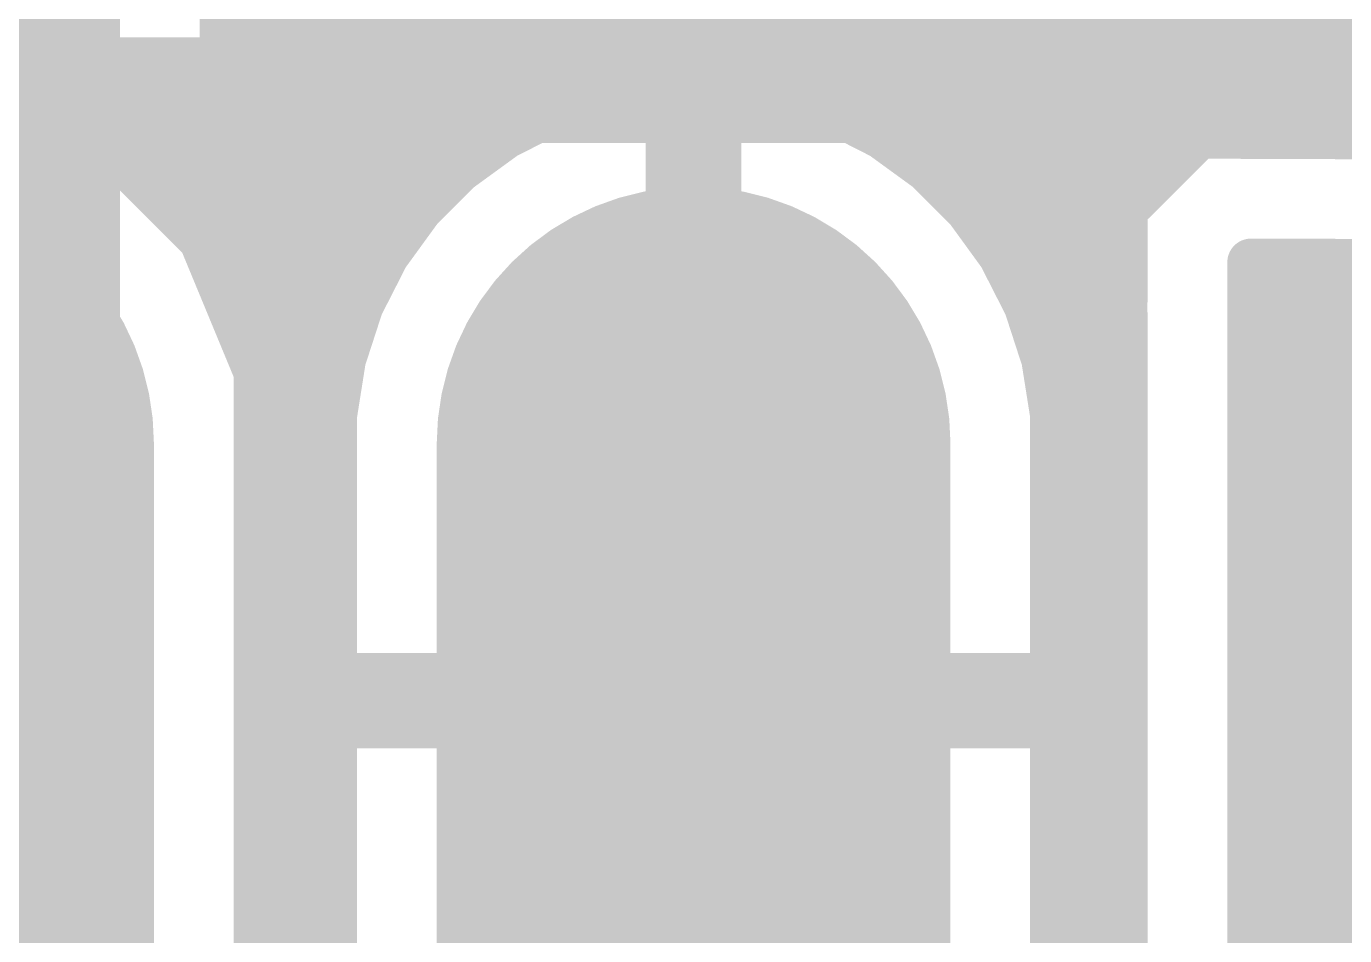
# Model space of a CAD drawing. Extents: x -0.2 to 60.5, y -0.2 to 25.7.
# Drawn here: x 22.256 to 26.46, y 11.316 to 14.215 of the extents above; entities that cross this region are included whole.
import ezdxf

# ---------------------------------------------------------------- set-up
doc = ezdxf.new("R2010")
doc.units = 0
for name, color, linetype in [('1', 22, 'CONTINUOUS'), ('16', 175, 'CONTINUOUS'), ('17', 82, 'CONTINUOUS'), ('22', 253, 'CONTINUOUS')]:
    doc.layers.add(name, color=color, linetype=linetype)

# ---------------------------------------------------------------- blocks, each defined once
blk = doc.blocks.new('LONGP100')
at = {"const_width": 1}
blk.add_lwpolyline([(-0.5, 0), (0.5, 0)], dxfattribs=at)
at = {"const_width": 0.5}
for points in [[(-0.5, 0.25, 1), (-0.5, -0.25)], [(0.5, -0.25, 1), (0.5, 0.25)]]:
    blk.add_lwpolyline(points, format="xyb", dxfattribs=at)

msp = doc.modelspace()

# ---------------------------------------------------------------- linework, layer by layer
at = {"layer": '1', "const_width": 0.1524}
for points in [[(24.7283, 14.1036), (24.9664, 14.3417)], [(24.7979, 14.1732), (33.2486, 14.1732)], [(21.0683, 14.1036), (24.7283, 14.1036)], [(22.4951, 13.8585), (22.0726, 14.0335)], [(22.1033, 14.0208), (24.2134, 14.0208)], [(24.2935, 14.0335), (24.1149, 14.0052)], [(24.3078, 14.0335), (24.2935, 14.0335)], [(24.3078, 12.1412), (24.3078, 14.0335)], [(24.3078, 14.0208), (24.4602, 14.0208)], [(24.4745, 14.0335), (24.4602, 14.0335)], [(24.4602, 14.0335), (24.4602, 12.1412)], [(24.6531, 14.0052), (24.4745, 14.0335)], [(24.5546, 14.0208), (33.2486, 14.0208)], [(24.1149, 14.0052), (23.9428, 13.9493)], [(24.8252, 13.9493), (24.6531, 14.0052)], [(23.9428, 13.9493), (23.7816, 13.8672)], [(24.9864, 13.8672), (24.8252, 13.9493)], [(22.4712, 13.8684), (23.784, 13.8684)], [(22.8184, 13.5352), (22.4951, 13.8585)], [(23.7816, 13.8672), (23.6352, 13.7608)], [(24.3078, 13.8684), (24.4602, 13.8684)], [(24.984, 13.8684), (25.9945, 13.8684)], [(25.1328, 13.7608), (24.9864, 13.8672)], [(25.9937, 13.8684), (25.8754, 13.7501)], [(25.9945, 13.8684), (25.9937, 13.8684)], [(25.9951, 13.869), (25.9945, 13.8684)], [(26.1632, 13.8684), (25.9951, 13.869)], [(26.1623, 13.8684), (33.2486, 13.8684)], [(26.3303, 13.8684), (26.1632, 13.8684)], [(26.3309, 13.8678), (26.3303, 13.8684)], [(33.2486, 13.8439), (26.3309, 13.8678)], [(23.6352, 13.7608), (23.5073, 13.6329)], [(25.2607, 13.6329), (25.1328, 13.7608)], [(22.6376, 13.716), (23.5904, 13.716)], [(24.3078, 13.716), (24.4602, 13.716)], [(25.1776, 13.716), (25.841, 13.716)], [(25.8754, 13.7501), (25.7562, 13.6317)], [(23.5073, 13.6329), (23.401, 13.4865)], [(25.367, 13.4865), (25.2607, 13.6329)], [(25.7562, 13.6309), (25.7556, 13.6303)], [(25.7556, 13.6303), (25.7556, 13.463)], [(25.7562, 13.6317), (25.7562, 13.6309)], [(22.79, 13.5636), (23.457, 13.5636)], [(24.3078, 13.5636), (24.4602, 13.5636)], [(25.311, 13.5636), (25.7556, 13.5636)], [(22.9933, 13.1128), (22.8184, 13.5352)], [(23.401, 13.4865), (23.3189, 13.3253)], [(25.4491, 13.3253), (25.367, 13.4865)], [(25.7556, 13.463), (25.755, 13.2951)], [(26.162, 9.8783), (26.162, 13.462)], [(26.162, 13.462), (33.2486, 13.4375)], [(22.8697, 13.4112), (23.3626, 13.4112)], [(24.3078, 13.4112), (24.4602, 13.4112)], [(25.4054, 13.4112), (25.7554, 13.4112)], [(26.162, 13.4112), (33.2486, 13.4112)], [(23.3189, 13.3253), (23.263, 13.1533)], [(25.505, 13.1533), (25.4491, 13.3253)], [(25.755, 13.2951), (25.7556, 13.2945)], [(25.7556, 13.2945), (25.7556, 10.2858)], [(22.9329, 13.2588), (23.2972, 13.2588)], [(24.3078, 13.2588), (24.4602, 13.2588)], [(25.4708, 13.2588), (25.7556, 13.2588)], [(26.162, 13.2588), (33.2486, 13.2588)], [(23.263, 13.1533), (23.2347, 12.9746)], [(25.5333, 12.9746), (25.505, 13.1533)], [(22.9933, 11.0172), (22.9933, 13.1128)], [(22.9933, 13.1064), (23.2555, 13.1064)], [(24.3078, 13.1064), (24.4602, 13.1064)], [(25.5125, 13.1064), (25.7556, 13.1064)], [(26.162, 13.1064), (33.2486, 13.1064)], [(23.2347, 12.9746), (23.2347, 12.1412)], [(25.5333, 12.1412), (25.5333, 12.9746)], [(22.9933, 12.954), (23.2347, 12.954)], [(24.3078, 12.954), (24.4602, 12.954)], [(25.5333, 12.954), (25.7556, 12.954)], [(26.162, 12.954), (33.2486, 12.954)], [(22.9933, 12.8016), (23.2347, 12.8016)], [(24.3078, 12.8016), (24.4602, 12.8016)], [(25.5333, 12.8016), (25.7556, 12.8016)], [(26.162, 12.8016), (33.2486, 12.8016)], [(22.9933, 12.6492), (23.2347, 12.6492)], [(24.3078, 12.6492), (24.4602, 12.6492)], [(25.5333, 12.6492), (25.7556, 12.6492)], [(26.162, 12.6492), (33.2486, 12.6492)], [(22.9933, 12.4968), (23.2347, 12.4968)], [(24.3078, 12.4968), (24.4602, 12.4968)], [(25.5333, 12.4968), (25.7556, 12.4968)], [(26.162, 12.4968), (33.2486, 12.4968)], [(22.9933, 12.3444), (23.2347, 12.3444)], [(24.3078, 12.3444), (24.4602, 12.3444)], [(25.5333, 12.3444), (25.7556, 12.3444)], [(26.162, 12.3444), (33.2486, 12.3444)], [(22.9933, 12.192), (23.2347, 12.192)], [(24.3078, 12.192), (24.4602, 12.192)], [(25.5333, 12.192), (25.7556, 12.192)], [(26.162, 12.192), (33.2486, 12.192)], [(23.2347, 12.1412), (24.3078, 12.1412)], [(24.4602, 12.1412), (24.3078, 12.1412)], [(24.3078, 12.1412), (24.3078, 11.9888)], [(24.4602, 11.9888), (24.4602, 12.1412)], [(24.4602, 12.1412), (25.5333, 12.1412)], [(22.9933, 12.0396), (24.3078, 12.0396)], [(24.4602, 12.0396), (25.7556, 12.0396)], [(26.162, 12.0396), (33.2486, 12.0396)], [(24.3078, 11.9888), (23.2347, 11.9888)], [(23.2347, 11.9888), (23.2347, 11.1554)], [(25.5333, 11.9888), (24.4602, 11.9888)], [(25.5333, 11.1554), (25.5333, 11.9888)], [(22.9933, 11.8872), (23.2347, 11.8872)], [(25.5333, 11.8872), (25.7556, 11.8872)], [(26.162, 11.8872), (33.2486, 11.8872)], [(22.9933, 11.7348), (23.2347, 11.7348)], [(25.5333, 11.7348), (25.7556, 11.7348)], [(26.162, 11.7348), (33.2486, 11.7348)], [(22.9933, 11.5824), (23.2347, 11.5824)], [(25.5333, 11.5824), (25.7556, 11.5824)], [(26.162, 11.5824), (33.2486, 11.5824)], [(22.9933, 11.43), (23.2347, 11.43)], [(25.5333, 11.43), (25.7556, 11.43)], [(26.162, 11.43), (33.2486, 11.43)], [(22.9933, 11.2776), (23.2347, 11.2776)], [(25.5333, 11.2776), (25.7556, 11.2776)], [(26.162, 11.2776), (33.2486, 11.2776)]]:
    msp.add_lwpolyline(points, dxfattribs=at)
at = {"layer": '1', "const_width": 0.0762}
for points in [[(24.7979, 14.2113, 1), (24.7979, 14.1351)], [(24.7014, 14.1305, 1), (24.7553, 14.0767)], [(24.7283, 14.0655, 1), (24.7283, 14.1417)], [(24.2134, 13.9827, 1), (24.2134, 14.0589)], [(24.2935, 14.0716, 1), (24.2935, 13.9954)], [(24.3459, 14.0335, 1), (24.2697, 14.0335)], [(24.3078, 14.0589, 1), (24.3078, 13.9827)], [(24.2995, 13.9959, 1), (24.2876, 14.0711)], [(24.3078, 13.9954, 1), (24.3078, 14.0716)], [(24.4602, 14.0716, 1), (24.4602, 13.9954)], [(24.4983, 14.0335, 1), (24.4221, 14.0335)], [(24.4804, 14.0711, 1), (24.4685, 13.9959)], [(24.4602, 13.9827, 1), (24.4602, 14.0589)], [(24.4745, 13.9954, 1), (24.4744, 14.0716)], [(24.5546, 14.0589, 1), (24.5546, 13.9827)], [(24.1089, 14.0428, 1), (24.1208, 13.9676)], [(24.1266, 13.969, 1), (24.1031, 14.0414)], [(24.6649, 14.0414, 1), (24.6414, 13.969)], [(24.6472, 13.9676, 1), (24.6591, 14.0428)], [(23.931, 13.9855, 1), (23.9546, 13.9131)], [(23.9601, 13.9153, 1), (23.9255, 13.9832)], [(24.8425, 13.9832, 1), (24.8079, 13.9153)], [(24.8134, 13.9131, 1), (24.837, 13.9855)], [(22.4712, 13.9065, 1), (22.4712, 13.8303)], [(22.522, 13.8855, 1), (22.4681, 13.8316)], [(22.4805, 13.8233, 1), (22.5096, 13.8937)], [(23.7643, 13.9011, 1), (23.7989, 13.8332)], [(23.804, 13.8363, 1), (23.7592, 13.898)], [(23.784, 13.8303, 1), (23.784, 13.9065)], [(24.3078, 13.9065, 1), (24.3078, 13.8303)], [(24.4602, 13.8303, 1), (24.4602, 13.9065)], [(24.984, 13.9065, 1), (24.984, 13.8303)], [(25.0088, 13.898, 1), (24.964, 13.8363)], [(24.9691, 13.8332, 1), (25.0037, 13.9011)], [(25.9937, 13.9065, 1), (25.9937, 13.8303)], [(25.9676, 13.8954, 1), (26.0214, 13.8414)], [(25.9952, 13.9071, 1), (25.9949, 13.8309)], [(26.0206, 13.8415, 1), (25.9667, 13.8953)], [(26.0219, 13.842, 1), (25.9682, 13.896)], [(25.9945, 13.8303, 1), (25.9945, 13.9065)], [(25.9945, 13.8303, 1), (25.9945, 13.9065)], [(26.1623, 13.9065, 1), (26.1623, 13.8303)], [(26.1632, 13.9065, 1), (26.1632, 13.8303)], [(26.163, 13.8303, 1), (26.1633, 13.9065)], [(26.3573, 13.8953, 1), (26.3033, 13.8415)], [(26.331, 13.9059, 1), (26.3308, 13.8297)], [(26.3039, 13.8409, 1), (26.3579, 13.8947)], [(26.3303, 13.8303, 1), (26.3303, 13.9065)], [(23.6622, 13.7339, 1), (23.6083, 13.7878)], [(25.1597, 13.7878, 1), (25.1058, 13.7339)], [(22.6376, 13.7541, 1), (22.6376, 13.6779)], [(23.5904, 13.6779, 1), (23.5904, 13.7541)], [(23.6129, 13.7916, 1), (23.6576, 13.73)], [(24.3078, 13.7541, 1), (24.3078, 13.6779)], [(24.4602, 13.6779, 1), (24.4602, 13.7541)], [(25.1104, 13.73, 1), (25.1551, 13.7916)], [(25.1776, 13.7541, 1), (25.1776, 13.6779)], [(25.8485, 13.7771, 1), (25.9024, 13.7232)], [(25.841, 13.6779, 1), (25.841, 13.7541)], [(25.9023, 13.7231, 1), (25.8486, 13.7772)], [(23.5381, 13.6105, 1), (23.4765, 13.6553)], [(25.2915, 13.6553, 1), (25.2298, 13.6105)], [(25.7937, 13.6303, 1), (25.7175, 13.6303)], [(25.7943, 13.6316, 1), (25.7181, 13.6319)], [(25.7831, 13.604, 1), (25.7292, 13.6579)], [(23.4804, 13.6598, 1), (23.5343, 13.606)], [(25.2337, 13.606, 1), (25.2876, 13.6598)], [(25.7287, 13.6573, 1), (25.7825, 13.6034)], [(25.7293, 13.6588, 1), (25.783, 13.6047)], [(25.7181, 13.6311, 1), (25.7943, 13.6308)], [(22.79, 13.6017, 1), (22.79, 13.5255)], [(23.457, 13.5255, 1), (23.457, 13.6017)], [(24.3078, 13.6017, 1), (24.3078, 13.5255)], [(24.4602, 13.5255, 1), (24.4602, 13.6017)], [(25.311, 13.6017, 1), (25.311, 13.5255)], [(25.7556, 13.5255, 1), (25.7556, 13.6017)], [(22.8536, 13.5498, 1), (22.7832, 13.5206)], [(22.7914, 13.5083, 1), (22.8453, 13.5621)], [(23.3702, 13.5089, 1), (23.4318, 13.4641)], [(23.4349, 13.4692, 1), (23.367, 13.5038)], [(25.401, 13.5038, 1), (25.3331, 13.4692)], [(25.3362, 13.4641, 1), (25.3978, 13.5089)], [(25.7937, 13.4628, 1), (25.7175, 13.4631)], [(26.2001, 13.462, 1), (26.1239, 13.462)], [(26.1621, 13.5001, 1), (26.1619, 13.4239)], [(25.7175, 13.463, 1), (25.7937, 13.463)], [(22.8697, 13.4493, 1), (22.8697, 13.3731)], [(23.3626, 13.3731, 1), (23.3626, 13.4493)], [(24.3078, 13.4493, 1), (24.3078, 13.3731)], [(24.4602, 13.3731, 1), (24.4602, 13.4493)], [(25.4054, 13.4493, 1), (25.4054, 13.3731)], [(25.7554, 13.3731, 1), (25.7554, 13.4493)], [(26.162, 13.4493, 1), (26.162, 13.3731)], [(23.2849, 13.3426, 1), (23.3528, 13.308)], [(23.3551, 13.3136, 1), (23.2826, 13.3371)], [(25.4854, 13.3371, 1), (25.4129, 13.3136)], [(25.4152, 13.308, 1), (25.4831, 13.3426)], [(25.782, 13.3219, 1), (25.728, 13.2682)], [(25.7937, 13.2945, 1), (25.7175, 13.2945)], [(22.9329, 13.2969, 1), (22.9329, 13.2207)], [(23.2972, 13.2207, 1), (23.2972, 13.2969)], [(24.3078, 13.2969, 1), (24.3078, 13.2207)], [(24.4602, 13.2207, 1), (24.4602, 13.2969)], [(25.4708, 13.2969, 1), (25.4708, 13.2207)], [(25.7169, 13.2952, 1), (25.7931, 13.2949)], [(25.7286, 13.2676, 1), (25.7826, 13.3214)], [(25.7556, 13.2207, 1), (25.7556, 13.2969)], [(26.162, 13.2969, 1), (26.162, 13.2207)], [(23.2267, 13.1651, 1), (23.2992, 13.1415)], [(23.3006, 13.1473, 1), (23.2253, 13.1593)], [(25.5427, 13.1593, 1), (25.4674, 13.1473)], [(25.4688, 13.1415, 1), (25.5413, 13.1651)], [(23.0314, 13.1128, 1), (22.9552, 13.1128)], [(22.9933, 13.1445, 1), (22.9933, 13.0683)], [(22.9581, 13.0982, 1), (23.0285, 13.1273)], [(23.2555, 13.0683, 1), (23.2555, 13.1445)], [(24.3078, 13.1445, 1), (24.3078, 13.0683)], [(24.4602, 13.0683, 1), (24.4602, 13.1445)], [(25.5125, 13.1445, 1), (25.5125, 13.0683)], [(25.7556, 13.0683, 1), (25.7556, 13.1445)], [(26.162, 13.1445, 1), (26.162, 13.0683)], [(23.2728, 12.9746, 1), (23.1966, 12.9746)], [(25.5714, 12.9746, 1), (25.4952, 12.9746)], [(22.9933, 12.9921, 1), (22.9933, 12.9159)], [(23.197, 12.9806, 1), (23.2723, 12.9686)], [(23.2347, 12.9159, 1), (23.2347, 12.9921)], [(24.3078, 12.9921, 1), (24.3078, 12.9159)], [(24.4602, 12.9159, 1), (24.4602, 12.9921)], [(25.5333, 12.9921, 1), (25.5333, 12.9159)], [(25.4957, 12.9686, 1), (25.571, 12.9806)], [(25.7556, 12.9159, 1), (25.7556, 12.9921)], [(26.162, 12.9921, 1), (26.162, 12.9159)], [(22.9933, 12.8397, 1), (22.9933, 12.7635)], [(23.2347, 12.7635, 1), (23.2347, 12.8397)], [(24.3078, 12.8397, 1), (24.3078, 12.7635)], [(24.4602, 12.7635, 1), (24.4602, 12.8397)], [(25.5333, 12.8397, 1), (25.5333, 12.7635)], [(25.7556, 12.7635, 1), (25.7556, 12.8397)], [(26.162, 12.8397, 1), (26.162, 12.7635)], [(22.9933, 12.6873, 1), (22.9933, 12.6111)], [(23.2347, 12.6111, 1), (23.2347, 12.6873)], [(24.3078, 12.6873, 1), (24.3078, 12.6111)], [(24.4602, 12.6111, 1), (24.4602, 12.6873)], [(25.5333, 12.6873, 1), (25.5333, 12.6111)], [(25.7556, 12.6111, 1), (25.7556, 12.6873)], [(26.162, 12.6873, 1), (26.162, 12.6111)], [(22.9933, 12.5349, 1), (22.9933, 12.4587)], [(23.2347, 12.4587, 1), (23.2347, 12.5349)], [(24.3078, 12.5349, 1), (24.3078, 12.4587)], [(24.4602, 12.4587, 1), (24.4602, 12.5349)], [(25.5333, 12.5349, 1), (25.5333, 12.4587)], [(25.7556, 12.4587, 1), (25.7556, 12.5349)], [(26.162, 12.5349, 1), (26.162, 12.4587)], [(22.9933, 12.3825, 1), (22.9933, 12.3063)], [(23.2347, 12.3063, 1), (23.2347, 12.3825)], [(24.3078, 12.3825, 1), (24.3078, 12.3063)], [(24.4602, 12.3063, 1), (24.4602, 12.3825)], [(25.5333, 12.3825, 1), (25.5333, 12.3063)], [(25.7556, 12.3063, 1), (25.7556, 12.3825)], [(26.162, 12.3825, 1), (26.162, 12.3063)], [(22.9933, 12.2301, 1), (22.9933, 12.1539)], [(23.2347, 12.1539, 1), (23.2347, 12.2301)], [(24.3078, 12.2301, 1), (24.3078, 12.1539)], [(24.4602, 12.1539, 1), (24.4602, 12.2301)], [(25.5333, 12.2301, 1), (25.5333, 12.1539)], [(25.7556, 12.1539, 1), (25.7556, 12.2301)], [(26.162, 12.2301, 1), (26.162, 12.1539)], [(23.2347, 12.1793, 1), (23.2347, 12.1031)], [(24.3078, 12.1793, 1), (24.3078, 12.1031)], [(24.3459, 12.1412, 1), (24.2697, 12.1412)], [(24.3078, 12.1031, 1), (24.3078, 12.1793)], [(24.4983, 12.1412, 1), (24.4221, 12.1412)], [(24.4602, 12.1793, 1), (24.4602, 12.1031)], [(24.4602, 12.1031, 1), (24.4602, 12.1793)], [(25.5333, 12.1031, 1), (25.5333, 12.1793)], [(23.1966, 12.1412, 1), (23.2728, 12.1412)], [(24.2697, 12.1412, 1), (24.3459, 12.1412)], [(24.4221, 12.1412, 1), (24.4983, 12.1412)], [(25.4952, 12.1412, 1), (25.5714, 12.1412)], [(22.9933, 12.0777, 1), (22.9933, 12.0015)], [(24.3078, 12.0015, 1), (24.3078, 12.0777)], [(24.4602, 12.0777, 1), (24.4602, 12.0015)], [(25.7556, 12.0015, 1), (25.7556, 12.0777)], [(26.162, 12.0777, 1), (26.162, 12.0015)], [(23.2347, 12.0269, 1), (23.2347, 11.9507)], [(23.2728, 11.9888, 1), (23.1966, 11.9888)], [(24.3078, 11.9507, 1), (24.3078, 12.0269)], [(24.4602, 12.0269, 1), (24.4602, 11.9507)], [(25.5714, 11.9888, 1), (25.4952, 11.9888)], [(25.5333, 11.9507, 1), (25.5333, 12.0269)], [(24.2697, 11.9888, 1), (24.3459, 11.9888)], [(24.4221, 11.9888, 1), (24.4983, 11.9888)], [(22.9933, 11.9253, 1), (22.9933, 11.8491)], [(23.2347, 11.8491, 1), (23.2347, 11.9253)], [(25.5333, 11.9253, 1), (25.5333, 11.8491)], [(25.7556, 11.8491, 1), (25.7556, 11.9253)], [(26.162, 11.9253, 1), (26.162, 11.8491)], [(22.9933, 11.7729, 1), (22.9933, 11.6967)], [(23.2347, 11.6967, 1), (23.2347, 11.7729)], [(25.5333, 11.7729, 1), (25.5333, 11.6967)], [(25.7556, 11.6967, 1), (25.7556, 11.7729)], [(26.162, 11.7729, 1), (26.162, 11.6967)], [(22.9933, 11.6205, 1), (22.9933, 11.5443)], [(23.2347, 11.5443, 1), (23.2347, 11.6205)], [(25.5333, 11.6205, 1), (25.5333, 11.5443)], [(25.7556, 11.5443, 1), (25.7556, 11.6205)], [(26.162, 11.6205, 1), (26.162, 11.5443)], [(22.9933, 11.4681, 1), (22.9933, 11.3919)], [(23.2347, 11.3919, 1), (23.2347, 11.4681)], [(25.5333, 11.4681, 1), (25.5333, 11.3919)], [(25.7556, 11.3919, 1), (25.7556, 11.4681)], [(26.162, 11.4681, 1), (26.162, 11.3919)], [(22.9933, 11.3157, 1), (22.9933, 11.2395)], [(23.2347, 11.2395, 1), (23.2347, 11.3157)], [(25.5333, 11.3157, 1), (25.5333, 11.2395)], [(25.7556, 11.2395, 1), (25.7556, 11.3157)], [(26.162, 11.3157, 1), (26.162, 11.2395)]]:
    msp.add_lwpolyline(points, format="xyb", dxfattribs=at)
at = {"layer": '16'}
for points, const_width in [([(21.844, 12.065), (21.844, 19.304)], 1.4224), ([(22.8854, 13.3734), (22.8854, 19.5111)], 0.1524), ([(22.8854, 14.1732), (33.2486, 14.1732)], 0.1524), ([(22.8854, 14.0208), (24.2134, 14.0208)], 0.1524), ([(24.2935, 14.0335), (24.1149, 14.0052)], 0.1524), ([(24.3078, 14.0335), (24.2935, 14.0335)], 0.1524), ([(24.3078, 12.1412), (24.3078, 14.0335)], 0.1524), ([(24.3078, 14.0208), (24.4602, 14.0208)], 0.1524), ([(24.4745, 14.0335), (24.4602, 14.0335)], 0.1524), ([(24.4602, 14.0335), (24.4602, 12.1412)], 0.1524), ([(24.6531, 14.0052), (24.4745, 14.0335)], 0.1524), ([(24.5546, 14.0208), (33.2486, 14.0208)], 0.1524), ([(24.1149, 14.0052), (23.9428, 13.9493)], 0.1524), ([(24.8252, 13.9493), (24.6531, 14.0052)], 0.1524), ([(23.9428, 13.9493), (23.7816, 13.8672)], 0.1524), ([(24.9864, 13.8672), (24.8252, 13.9493)], 0.1524), ([(22.8854, 13.8684), (23.784, 13.8684)], 0.1524), ([(23.7816, 13.8672), (23.6352, 13.7608)], 0.1524), ([(24.3078, 13.8684), (24.4602, 13.8684)], 0.1524), ([(24.984, 13.8684), (25.9945, 13.8684)], 0.1524), ([(25.1328, 13.7608), (24.9864, 13.8672)], 0.1524), ([(25.9937, 13.8684), (25.8754, 13.7501)], 0.1524), ([(25.9945, 13.8684), (25.9937, 13.8684)], 0.1524), ([(25.995, 13.869), (25.9945, 13.8684)], 0.1524), ([(26.163, 13.8684), (25.995, 13.869)], 0.1524), ([(26.1621, 13.8684), (33.2486, 13.8684)], 0.1524), ([(26.3303, 13.8684), (26.163, 13.8684)], 0.1524), ([(26.3309, 13.8678), (26.3303, 13.8684)], 0.1524), ([(33.2486, 13.8443), (26.3309, 13.8678)], 0.1524), ([(23.6352, 13.7608), (23.5073, 13.6329)], 0.1524), ([(25.2607, 13.6329), (25.1328, 13.7608)], 0.1524), ([(22.8854, 13.716), (23.5904, 13.716)], 0.1524), ([(24.3078, 13.716), (24.4602, 13.716)], 0.1524), ([(25.1776, 13.716), (25.841, 13.716)], 0.1524), ([(25.8754, 13.7501), (25.7562, 13.6317)], 0.1524), ([(23.5073, 13.6329), (23.401, 13.4865)], 0.1524), ([(25.367, 13.4865), (25.2607, 13.6329)], 0.1524), ([(25.7562, 13.6309), (25.7556, 13.6303)], 0.1524), ([(25.7556, 13.6303), (25.7556, 13.4629)], 0.1524), ([(25.7562, 13.6317), (25.7562, 13.6309)], 0.1524), ([(22.8854, 13.5636), (23.457, 13.5636)], 0.1524), ([(24.3078, 13.5636), (24.4602, 13.5636)], 0.1524), ([(25.311, 13.5636), (25.7556, 13.5636)], 0.1524), ([(23.401, 13.4865), (23.3189, 13.3253)], 0.1524), ([(25.4491, 13.3253), (25.367, 13.4865)], 0.1524), ([(25.7556, 13.4629), (25.755, 13.295)], 0.1524), ([(26.162, 9.906), (26.162, 13.462)], 0.1524), ([(26.162, 13.462), (33.2486, 13.4379)], 0.1524), ([(22.8854, 13.4112), (23.3626, 13.4112)], 0.1524), ([(24.3078, 13.4112), (24.4602, 13.4112)], 0.1524), ([(25.4054, 13.4112), (25.7554, 13.4112)], 0.1524), ([(26.162, 13.4112), (33.2486, 13.4112)], 0.1524), ([(22.9933, 13.1128), (22.8854, 13.3734)], 0.1524), ([(23.3189, 13.3253), (23.263, 13.1533)], 0.1524), ([(25.505, 13.1533), (25.4491, 13.3253)], 0.1524), ([(25.755, 13.295), (25.7556, 13.2945)], 0.1524), ([(25.7556, 13.2945), (25.7556, 10.3124)], 0.1524), ([(22.9329, 13.2588), (23.2972, 13.2588)], 0.1524), ([(24.3078, 13.2588), (24.4602, 13.2588)], 0.1524), ([(25.4708, 13.2588), (25.7556, 13.2588)], 0.1524), ([(26.162, 13.2588), (33.2486, 13.2588)], 0.1524), ([(23.263, 13.1533), (23.2347, 12.9746)], 0.1524), ([(25.5333, 12.9746), (25.505, 13.1533)], 0.1524), ([(22.9933, 11.0172), (22.9933, 13.1128)], 0.1524), ([(22.9933, 13.1064), (23.2555, 13.1064)], 0.1524), ([(24.3078, 13.1064), (24.4602, 13.1064)], 0.1524), ([(25.5125, 13.1064), (25.7556, 13.1064)], 0.1524), ([(26.162, 13.1064), (33.2486, 13.1064)], 0.1524), ([(23.2347, 12.9746), (23.2347, 12.1412)], 0.1524), ([(25.5333, 12.1412), (25.5333, 12.9746)], 0.1524), ([(22.9933, 12.954), (23.2347, 12.954)], 0.1524), ([(24.3078, 12.954), (24.4602, 12.954)], 0.1524), ([(25.5333, 12.954), (25.7556, 12.954)], 0.1524), ([(26.162, 12.954), (33.2486, 12.954)], 0.1524), ([(22.9933, 12.8016), (23.2347, 12.8016)], 0.1524), ([(24.3078, 12.8016), (24.4602, 12.8016)], 0.1524), ([(25.5333, 12.8016), (25.7556, 12.8016)], 0.1524), ([(26.162, 12.8016), (33.2486, 12.8016)], 0.1524), ([(22.9933, 12.6492), (23.2347, 12.6492)], 0.1524), ([(24.3078, 12.6492), (24.4602, 12.6492)], 0.1524), ([(25.5333, 12.6492), (25.7556, 12.6492)], 0.1524), ([(26.162, 12.6492), (33.2486, 12.6492)], 0.1524), ([(22.9933, 12.4968), (23.2347, 12.4968)], 0.1524), ([(24.3078, 12.4968), (24.4602, 12.4968)], 0.1524), ([(25.5333, 12.4968), (25.7556, 12.4968)], 0.1524), ([(26.162, 12.4968), (33.2486, 12.4968)], 0.1524), ([(22.9933, 12.3444), (23.2347, 12.3444)], 0.1524), ([(24.3078, 12.3444), (24.4602, 12.3444)], 0.1524), ([(25.5333, 12.3444), (25.7556, 12.3444)], 0.1524), ([(26.162, 12.3444), (33.2486, 12.3444)], 0.1524), ([(22.9933, 12.192), (23.2347, 12.192)], 0.1524), ([(24.3078, 12.192), (24.4602, 12.192)], 0.1524), ([(25.5333, 12.192), (25.7556, 12.192)], 0.1524), ([(26.162, 12.192), (33.2486, 12.192)], 0.1524), ([(23.2347, 12.1412), (24.3078, 12.1412)], 0.1524), ([(24.4602, 12.1412), (24.3078, 12.1412)], 0.1524), ([(24.3078, 12.1412), (24.3078, 11.9888)], 0.1524), ([(24.4602, 11.9888), (24.4602, 12.1412)], 0.1524), ([(24.4602, 12.1412), (25.5333, 12.1412)], 0.1524), ([(22.9933, 12.0396), (24.3078, 12.0396)], 0.1524), ([(24.4602, 12.0396), (25.7556, 12.0396)], 0.1524), ([(26.162, 12.0396), (33.2486, 12.0396)], 0.1524), ([(24.3078, 11.9888), (23.2347, 11.9888)], 0.1524), ([(23.2347, 11.9888), (23.2347, 11.1554)], 0.1524), ([(25.5333, 11.9888), (24.4602, 11.9888)], 0.1524), ([(25.5333, 11.1554), (25.5333, 11.9888)], 0.1524), ([(22.9933, 11.8872), (23.2347, 11.8872)], 0.1524), ([(25.5333, 11.8872), (25.7556, 11.8872)], 0.1524), ([(26.162, 11.8872), (33.2486, 11.8872)], 0.1524), ([(22.9933, 11.7348), (23.2347, 11.7348)], 0.1524), ([(25.5333, 11.7348), (25.7556, 11.7348)], 0.1524), ([(26.162, 11.7348), (33.2486, 11.7348)], 0.1524), ([(22.9933, 11.5824), (23.2347, 11.5824)], 0.1524), ([(25.5333, 11.5824), (25.7556, 11.5824)], 0.1524), ([(26.162, 11.5824), (33.2486, 11.5824)], 0.1524), ([(22.9933, 11.43), (23.2347, 11.43)], 0.1524), ([(25.5333, 11.43), (25.7556, 11.43)], 0.1524), ([(26.162, 11.43), (33.2486, 11.43)], 0.1524), ([(22.9933, 11.2776), (23.2347, 11.2776)], 0.1524), ([(25.5333, 11.2776), (25.7556, 11.2776)], 0.1524), ([(26.162, 11.2776), (33.2486, 11.2776)], 0.1524)]:
    msp.add_lwpolyline(points, dxfattribs=dict(at, const_width=const_width))
for points, const_width in [([(22.8854, 14.2113, 1), (22.8854, 14.1351)], 0.0762), ([(22.8854, 14.0589, 1), (22.8854, 13.9827)], 0.0762), ([(24.2134, 13.9827, 1), (24.2134, 14.0589)], 0.0762), ([(24.2935, 14.0716, 1), (24.2935, 13.9954)], 0.0762), ([(24.3459, 14.0335, 1), (24.2697, 14.0335)], 0.0762), ([(24.3078, 14.0589, 1), (24.3078, 13.9827)], 0.0762), ([(24.2995, 13.9959, 1), (24.2876, 14.0711)], 0.0762), ([(24.3078, 13.9954, 1), (24.3078, 14.0716)], 0.0762), ([(24.4602, 14.0716, 1), (24.4602, 13.9954)], 0.0762), ([(24.4983, 14.0335, 1), (24.4221, 14.0335)], 0.0762), ([(24.4804, 14.0711, 1), (24.4685, 13.9959)], 0.0762), ([(24.4602, 13.9827, 1), (24.4602, 14.0589)], 0.0762), ([(24.4745, 13.9954, 1), (24.4744, 14.0716)], 0.0762), ([(24.5546, 14.0589, 1), (24.5546, 13.9827)], 0.0762), ([(24.1089, 14.0428, 1), (24.1208, 13.9676)], 0.0762), ([(24.1266, 13.969, 1), (24.1031, 14.0414)], 0.0762), ([(24.6649, 14.0414, 1), (24.6414, 13.969)], 0.0762), ([(24.6472, 13.9676, 1), (24.6591, 14.0428)], 0.0762), ([(23.931, 13.9855, 1), (23.9546, 13.9131)], 0.0762), ([(23.9601, 13.9153, 1), (23.9255, 13.9832)], 0.0762), ([(24.8425, 13.9832, 1), (24.8079, 13.9153)], 0.0762), ([(24.8134, 13.9131, 1), (24.837, 13.9855)], 0.0762), ([(22.8854, 13.9065, 1), (22.8854, 13.8303)], 0.0762), ([(23.7643, 13.9011, 1), (23.7989, 13.8332)], 0.0762), ([(23.804, 13.8363, 1), (23.7592, 13.898)], 0.0762), ([(23.784, 13.8303, 1), (23.784, 13.9065)], 0.0762), ([(24.3078, 13.9065, 1), (24.3078, 13.8303)], 0.0762), ([(24.4602, 13.8303, 1), (24.4602, 13.9065)], 0.0762), ([(24.984, 13.9065, 1), (24.984, 13.8303)], 0.0762), ([(25.0088, 13.898, 1), (24.964, 13.8363)], 0.0762), ([(24.9691, 13.8332, 1), (25.0037, 13.9011)], 0.0762), ([(25.9937, 13.9065, 1), (25.9937, 13.8303)], 0.0762), ([(25.9676, 13.8954, 1), (26.0213, 13.8414)], 0.0762), ([(25.9952, 13.9071, 1), (25.9949, 13.8309)], 0.0762), ([(26.0206, 13.8415, 1), (25.9667, 13.8953)], 0.0762), ([(26.0219, 13.842, 1), (25.9682, 13.896)], 0.0762), ([(25.9945, 13.8303, 1), (25.9945, 13.9065)], 0.0762), ([(25.9945, 13.8303, 1), (25.9945, 13.9065)], 0.0762), ([(26.1621, 13.9065, 1), (26.1621, 13.8303)], 0.0762), ([(26.163, 13.9065, 1), (26.163, 13.8303)], 0.0762), ([(26.1629, 13.8303, 1), (26.1632, 13.9065)], 0.0762), ([(26.3573, 13.8953, 1), (26.3033, 13.8415)], 0.0762), ([(26.331, 13.9059, 1), (26.3308, 13.8297)], 0.0762), ([(26.3039, 13.841, 1), (26.3579, 13.8947)], 0.0762), ([(26.3303, 13.8303, 1), (26.3303, 13.9065)], 0.0762), ([(23.6622, 13.7339, 1), (23.6083, 13.7878)], 0.0762), ([(25.1597, 13.7878, 1), (25.1058, 13.7339)], 0.0762), ([(22.8854, 13.7541, 1), (22.8854, 13.6779)], 0.0762), ([(23.5904, 13.6779, 1), (23.5904, 13.7541)], 0.0762), ([(23.6129, 13.7916, 1), (23.6576, 13.73)], 0.0762), ([(24.3078, 13.7541, 1), (24.3078, 13.6779)], 0.0762), ([(24.4602, 13.6779, 1), (24.4602, 13.7541)], 0.0762), ([(25.1104, 13.73, 1), (25.1551, 13.7916)], 0.0762), ([(25.1776, 13.7541, 1), (25.1776, 13.6779)], 0.0762), ([(25.8484, 13.7771, 1), (25.9023, 13.7232)], 0.0762), ([(25.841, 13.6779, 1), (25.841, 13.7541)], 0.0762), ([(25.9022, 13.7231, 1), (25.8485, 13.7772)], 0.0762), ([(23.5381, 13.6105, 1), (23.4765, 13.6553)], 0.0762), ([(25.2915, 13.6553, 1), (25.2298, 13.6105)], 0.0762), ([(25.7937, 13.6303, 1), (25.7175, 13.6303)], 0.0762), ([(25.7943, 13.6316, 1), (25.7181, 13.6319)], 0.0762), ([(25.7831, 13.604, 1), (25.7292, 13.6578)], 0.0762), ([(23.4804, 13.6598, 1), (23.5343, 13.606)], 0.0762), ([(25.2337, 13.606, 1), (25.2876, 13.6598)], 0.0762), ([(25.7287, 13.6573, 1), (25.7825, 13.6034)], 0.0762), ([(25.7293, 13.6588, 1), (25.783, 13.6047)], 0.0762), ([(25.7181, 13.6311, 1), (25.7943, 13.6308)], 0.0762), ([(22.8854, 13.6017, 1), (22.8854, 13.5255)], 0.0762), ([(23.457, 13.5255, 1), (23.457, 13.6017)], 0.0762), ([(24.3078, 13.6017, 1), (24.3078, 13.5255)], 0.0762), ([(24.4602, 13.5255, 1), (24.4602, 13.6017)], 0.0762), ([(25.311, 13.6017, 1), (25.311, 13.5255)], 0.0762), ([(25.7556, 13.5255, 1), (25.7556, 13.6017)], 0.0762), ([(23.3702, 13.5089, 1), (23.4318, 13.4641)], 0.0762), ([(23.4349, 13.4692, 1), (23.367, 13.5038)], 0.0762), ([(25.401, 13.5038, 1), (25.3331, 13.4692)], 0.0762), ([(25.3362, 13.4641, 1), (25.3978, 13.5089)], 0.0762), ([(25.7937, 13.4628, 1), (25.7175, 13.4631)], 0.0762), ([(26.2001, 13.462, 1), (26.1239, 13.462)], 0.0762), ([(26.1621, 13.5001, 1), (26.1619, 13.4239)], 0.0762), ([(25.7175, 13.4629, 1), (25.7937, 13.4629)], 0.0762), ([(22.8854, 13.4493, 1), (22.8854, 13.3731)], 0.0762), ([(23.3626, 13.3731, 1), (23.3626, 13.4493)], 0.0762), ([(24.3078, 13.4493, 1), (24.3078, 13.3731)], 0.0762), ([(24.4602, 13.3731, 1), (24.4602, 13.4493)], 0.0762), ([(25.4054, 13.4493, 1), (25.4054, 13.3731)], 0.0762), ([(25.7554, 13.3731, 1), (25.7554, 13.4493)], 0.0762), ([(26.162, 13.4493, 1), (26.162, 13.3731)], 0.0762), ([(22.9206, 13.388, 1), (22.8502, 13.3588)], 0.0762), ([(22.8473, 13.3734, 1), (22.9235, 13.3734)], 0.0762), ([(23.2849, 13.3426, 1), (23.3528, 13.308)], 0.0762), ([(23.3551, 13.3136, 1), (23.2826, 13.3371)], 0.0762), ([(25.4854, 13.3371, 1), (25.4129, 13.3136)], 0.0762), ([(25.4152, 13.308, 1), (25.4831, 13.3426)], 0.0762), ([(25.782, 13.3219, 1), (25.728, 13.2682)], 0.0762), ([(25.7937, 13.2945, 1), (25.7175, 13.2945)], 0.0762), ([(22.9329, 13.2969, 1), (22.9329, 13.2207)], 0.0762), ([(23.2972, 13.2207, 1), (23.2972, 13.2969)], 0.0762), ([(24.3078, 13.2969, 1), (24.3078, 13.2207)], 0.0762), ([(24.4602, 13.2207, 1), (24.4602, 13.2969)], 0.0762), ([(25.4708, 13.2969, 1), (25.4708, 13.2207)], 0.0762), ([(25.7169, 13.2952, 1), (25.7931, 13.2949)], 0.0762), ([(25.7286, 13.2676, 1), (25.7826, 13.3213)], 0.0762), ([(25.7556, 13.2207, 1), (25.7556, 13.2969)], 0.0762), ([(26.162, 13.2969, 1), (26.162, 13.2207)], 0.0762), ([(23.2267, 13.1651, 1), (23.2992, 13.1415)], 0.0762), ([(23.3006, 13.1473, 1), (23.2253, 13.1593)], 0.0762), ([(25.5427, 13.1593, 1), (25.4674, 13.1473)], 0.0762), ([(25.4688, 13.1415, 1), (25.5413, 13.1651)], 0.0762), ([(23.0314, 13.1128, 1), (22.9552, 13.1128)], 0.0762), ([(22.9933, 13.1445, 1), (22.9933, 13.0683)], 0.0762), ([(22.9581, 13.0982, 1), (23.0285, 13.1273)], 0.0762), ([(23.2555, 13.0683, 1), (23.2555, 13.1445)], 0.0762), ([(24.3078, 13.1445, 1), (24.3078, 13.0683)], 0.0762), ([(24.4602, 13.0683, 1), (24.4602, 13.1445)], 0.0762), ([(25.5125, 13.1445, 1), (25.5125, 13.0683)], 0.0762), ([(25.7556, 13.0683, 1), (25.7556, 13.1445)], 0.0762), ([(26.162, 13.1445, 1), (26.162, 13.0683)], 0.0762), ([(23.2728, 12.9746, 1), (23.1966, 12.9746)], 0.0762), ([(25.5714, 12.9746, 1), (25.4952, 12.9746)], 0.0762), ([(22.9933, 12.9921, 1), (22.9933, 12.9159)], 0.0762), ([(23.197, 12.9806, 1), (23.2723, 12.9686)], 0.0762), ([(23.2347, 12.9159, 1), (23.2347, 12.9921)], 0.0762), ([(24.3078, 12.9921, 1), (24.3078, 12.9159)], 0.0762), ([(24.4602, 12.9159, 1), (24.4602, 12.9921)], 0.0762), ([(25.5333, 12.9921, 1), (25.5333, 12.9159)], 0.0762), ([(25.4957, 12.9686, 1), (25.571, 12.9806)], 0.0762), ([(25.7556, 12.9159, 1), (25.7556, 12.9921)], 0.0762), ([(26.162, 12.9921, 1), (26.162, 12.9159)], 0.0762), ([(22.9933, 12.8397, 1), (22.9933, 12.7635)], 0.0762), ([(23.2347, 12.7635, 1), (23.2347, 12.8397)], 0.0762), ([(24.3078, 12.8397, 1), (24.3078, 12.7635)], 0.0762), ([(24.4602, 12.7635, 1), (24.4602, 12.8397)], 0.0762), ([(25.5333, 12.8397, 1), (25.5333, 12.7635)], 0.0762), ([(25.7556, 12.7635, 1), (25.7556, 12.8397)], 0.0762), ([(26.162, 12.8397, 1), (26.162, 12.7635)], 0.0762), ([(22.9933, 12.6873, 1), (22.9933, 12.6111)], 0.0762), ([(23.2347, 12.6111, 1), (23.2347, 12.6873)], 0.0762), ([(24.3078, 12.6873, 1), (24.3078, 12.6111)], 0.0762), ([(24.4602, 12.6111, 1), (24.4602, 12.6873)], 0.0762), ([(25.5333, 12.6873, 1), (25.5333, 12.6111)], 0.0762), ([(25.7556, 12.6111, 1), (25.7556, 12.6873)], 0.0762), ([(26.162, 12.6873, 1), (26.162, 12.6111)], 0.0762), ([(22.9933, 12.5349, 1), (22.9933, 12.4587)], 0.0762), ([(23.2347, 12.4587, 1), (23.2347, 12.5349)], 0.0762), ([(24.3078, 12.5349, 1), (24.3078, 12.4587)], 0.0762), ([(24.4602, 12.4587, 1), (24.4602, 12.5349)], 0.0762), ([(25.5333, 12.5349, 1), (25.5333, 12.4587)], 0.0762), ([(25.7556, 12.4587, 1), (25.7556, 12.5349)], 0.0762), ([(26.162, 12.5349, 1), (26.162, 12.4587)], 0.0762), ([(21.4884, 12.065, 1), (22.1996, 12.065)], 0.7112), ([(22.9933, 12.3825, 1), (22.9933, 12.3063)], 0.0762), ([(23.2347, 12.3063, 1), (23.2347, 12.3825)], 0.0762), ([(24.3078, 12.3825, 1), (24.3078, 12.3063)], 0.0762), ([(24.4602, 12.3063, 1), (24.4602, 12.3825)], 0.0762), ([(25.5333, 12.3825, 1), (25.5333, 12.3063)], 0.0762), ([(25.7556, 12.3063, 1), (25.7556, 12.3825)], 0.0762), ([(26.162, 12.3825, 1), (26.162, 12.3063)], 0.0762), ([(22.9933, 12.2301, 1), (22.9933, 12.1539)], 0.0762), ([(23.2347, 12.1539, 1), (23.2347, 12.2301)], 0.0762), ([(24.3078, 12.2301, 1), (24.3078, 12.1539)], 0.0762), ([(24.4602, 12.1539, 1), (24.4602, 12.2301)], 0.0762), ([(25.5333, 12.2301, 1), (25.5333, 12.1539)], 0.0762), ([(25.7556, 12.1539, 1), (25.7556, 12.2301)], 0.0762), ([(26.162, 12.2301, 1), (26.162, 12.1539)], 0.0762), ([(23.2347, 12.1793, 1), (23.2347, 12.1031)], 0.0762), ([(24.3078, 12.1793, 1), (24.3078, 12.1031)], 0.0762), ([(24.3459, 12.1412, 1), (24.2697, 12.1412)], 0.0762), ([(24.3078, 12.1031, 1), (24.3078, 12.1793)], 0.0762), ([(24.4983, 12.1412, 1), (24.4221, 12.1412)], 0.0762), ([(24.4602, 12.1793, 1), (24.4602, 12.1031)], 0.0762), ([(24.4602, 12.1031, 1), (24.4602, 12.1793)], 0.0762), ([(25.5333, 12.1031, 1), (25.5333, 12.1793)], 0.0762), ([(23.1966, 12.1412, 1), (23.2728, 12.1412)], 0.0762), ([(24.2697, 12.1412, 1), (24.3459, 12.1412)], 0.0762), ([(24.4221, 12.1412, 1), (24.4983, 12.1412)], 0.0762), ([(25.4952, 12.1412, 1), (25.5714, 12.1412)], 0.0762), ([(22.9933, 12.0777, 1), (22.9933, 12.0015)], 0.0762), ([(24.3078, 12.0015, 1), (24.3078, 12.0777)], 0.0762), ([(24.4602, 12.0777, 1), (24.4602, 12.0015)], 0.0762), ([(25.7556, 12.0015, 1), (25.7556, 12.0777)], 0.0762), ([(26.162, 12.0777, 1), (26.162, 12.0015)], 0.0762), ([(23.2347, 12.0269, 1), (23.2347, 11.9507)], 0.0762), ([(23.2728, 11.9888, 1), (23.1966, 11.9888)], 0.0762), ([(24.3078, 11.9507, 1), (24.3078, 12.0269)], 0.0762), ([(24.4602, 12.0269, 1), (24.4602, 11.9507)], 0.0762), ([(25.5714, 11.9888, 1), (25.4952, 11.9888)], 0.0762), ([(25.5333, 11.9507, 1), (25.5333, 12.0269)], 0.0762), ([(24.2697, 11.9888, 1), (24.3459, 11.9888)], 0.0762), ([(24.4221, 11.9888, 1), (24.4983, 11.9888)], 0.0762), ([(22.9933, 11.9253, 1), (22.9933, 11.8491)], 0.0762), ([(23.2347, 11.8491, 1), (23.2347, 11.9253)], 0.0762), ([(25.5333, 11.9253, 1), (25.5333, 11.8491)], 0.0762), ([(25.7556, 11.8491, 1), (25.7556, 11.9253)], 0.0762), ([(26.162, 11.9253, 1), (26.162, 11.8491)], 0.0762), ([(22.9933, 11.7729, 1), (22.9933, 11.6967)], 0.0762), ([(23.2347, 11.6967, 1), (23.2347, 11.7729)], 0.0762), ([(25.5333, 11.7729, 1), (25.5333, 11.6967)], 0.0762), ([(25.7556, 11.6967, 1), (25.7556, 11.7729)], 0.0762), ([(26.162, 11.7729, 1), (26.162, 11.6967)], 0.0762), ([(22.9933, 11.6205, 1), (22.9933, 11.5443)], 0.0762), ([(23.2347, 11.5443, 1), (23.2347, 11.6205)], 0.0762), ([(25.5333, 11.6205, 1), (25.5333, 11.5443)], 0.0762), ([(25.7556, 11.5443, 1), (25.7556, 11.6205)], 0.0762), ([(26.162, 11.6205, 1), (26.162, 11.5443)], 0.0762), ([(22.9933, 11.4681, 1), (22.9933, 11.3919)], 0.0762), ([(23.2347, 11.3919, 1), (23.2347, 11.4681)], 0.0762), ([(25.5333, 11.4681, 1), (25.5333, 11.3919)], 0.0762), ([(25.7556, 11.3919, 1), (25.7556, 11.4681)], 0.0762), ([(26.162, 11.4681, 1), (26.162, 11.3919)], 0.0762), ([(22.9933, 11.3157, 1), (22.9933, 11.2395)], 0.0762), ([(23.2347, 11.2395, 1), (23.2347, 11.3157)], 0.0762), ([(25.5333, 11.3157, 1), (25.5333, 11.2395)], 0.0762), ([(25.7556, 11.2395, 1), (25.7556, 11.3157)], 0.0762), ([(26.162, 11.3157, 1), (26.162, 11.2395)], 0.0762)]:
    msp.add_lwpolyline(points, format="xyb", dxfattribs=dict(at, const_width=const_width))
at = {"layer": '22', "const_width": 0.254}
msp.add_lwpolyline([(27.0828, 13.97), (16.6052, 13.97)], dxfattribs=at)

# ---------------------------------------------------------------- block references
at = {"layer": '17', "xscale": 1.6383, "yscale": 1.6383, "rotation": 90}
for p in [(21.844, 12.065), (21.844, 12.065), (24.384, 12.065), (24.384, 12.065)]:
    msp.add_blockref('LONGP100', p, dxfattribs=at)

doc.saveas('drawing.dxf')
